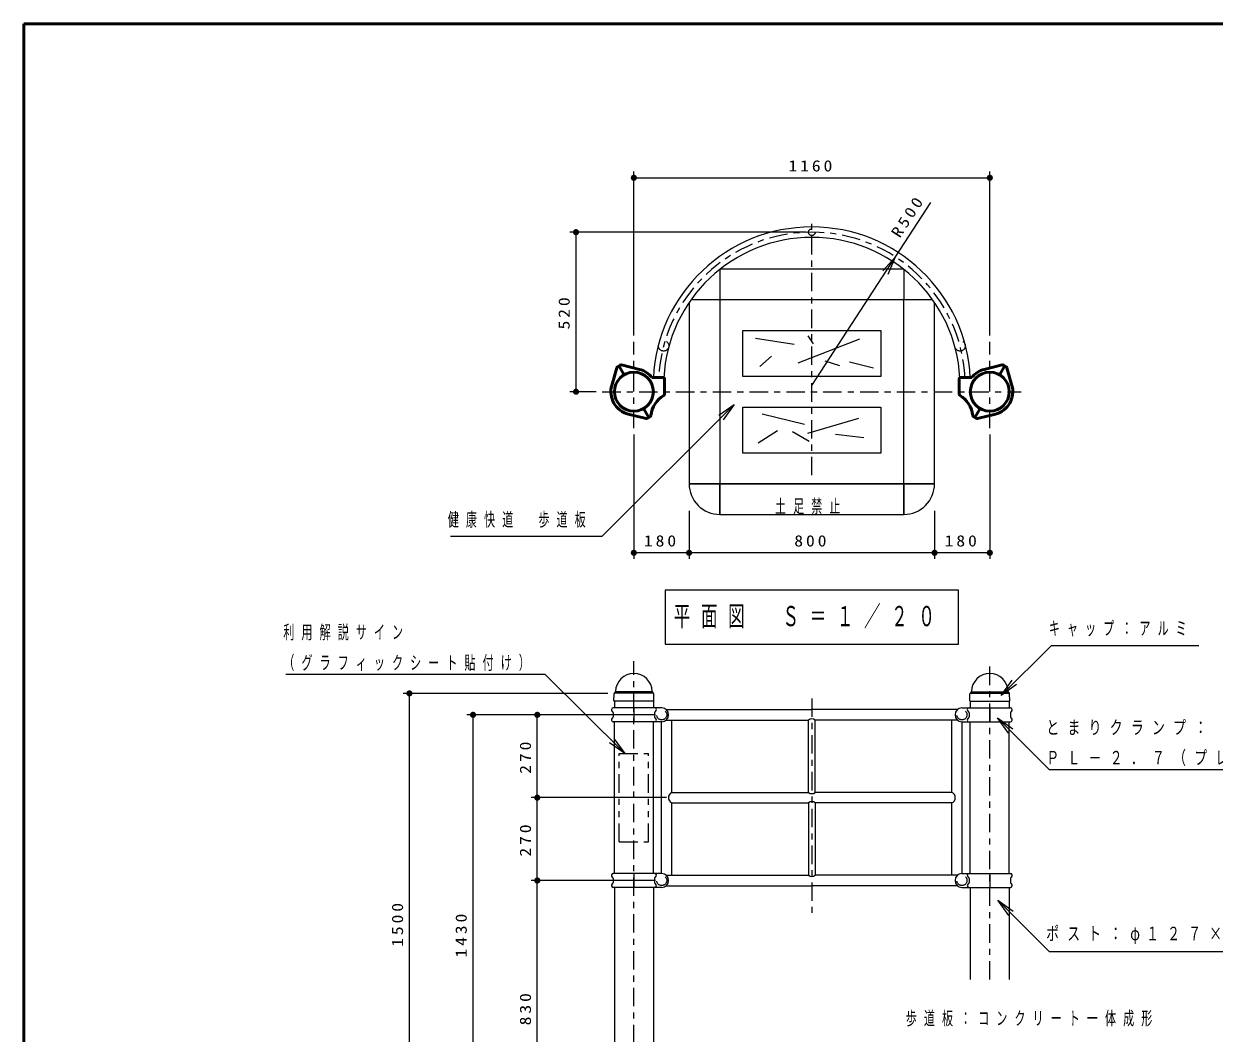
# Model space of a CAD drawing. Units: millimetres on the paper, scale 1:20. Extents: x -365 to 0, y -68 to 257.
# Drawn here: x -365 to -171, y 92.5 to 257 of the extents above; entities that cross this region are included whole.
import ezdxf

# ---------------------------------------------------------------- set-up
doc = ezdxf.new("R2010")
doc.units = ezdxf.units.MM
for name, pattern in [('USER1', [4.5, 2.5, -2]), ('USER2', [6, 3, -1, 1, -1]), ('USER3', [8, 3, -1, 1, -1, 1, -1])]:
    doc.linetypes.add(name, pattern=pattern)
doc.layers.add('1_20', color=7, linetype='Continuous', lineweight=25)
doc.layers.add('NAKAMURA図枠', color=7, linetype='Continuous', lineweight=13)
doc.styles.add('ＭＳ ゴシック', font='')
doc.styles.get('ＭＳ ゴシック').set_extended_font_data('MS Gothic')

# ---------------------------------------------------------------- blocks, each defined once
blk = doc.blocks.new('filled_dot')
at = {"color": 0, "linetype": 'Continuous', "lineweight": -2, "const_width": 1.25}
blk.add_lwpolyline([(-0.625, 0, 1), (0.625, 0, 1)], format="xyb", close=True, dxfattribs=at)
blk = doc.blocks.new('open_arrow')
at = {"color": 0, "linetype": 'Continuous', "lineweight": -2}
blk.add_lwpolyline([(7.5, 1.25), (0, 0), (7.5, -1.25)], dxfattribs=at)

msp = doc.modelspace()

# ---------------------------------------------------------------- linework, layer by layer
at = {"layer": '1_20', "lineweight": 13}
for p, q in [((-265.595, 206.175), (-265.595, 232.903)), ((-207.595, 206.175), (-207.595, 232.903)), ((-265.595, 231.903), (-207.595, 231.903)), ((-236.595, 198.036), (-217.197, 227.866)), ((-237.595, 223.036), (-276.022, 223.036)), ((-275.022, 197.036), (-275.022, 223.036)), ((-247.845, 199.536), (-247.845, 207.036)), ((-247.845, 207.036), (-225.345, 207.036)), ((-239.461, 204.719), (-245.768, 205.723)), ((-236.308, 204.863), (-237.168, 206.153)), ((-225.345, 207.036), (-225.345, 199.536)), ((-228.854, 205.579), (-238.888, 201.709)), ((-243.188, 202.856), (-245.052, 201.136)), ((-232.008, 201.279), (-234.445, 201.996)), ((-226.561, 200.849), (-230.431, 201.853)), ((-225.345, 199.536), (-247.845, 199.536)), ((-271.737, 197.036), (-276.022, 197.036)), ((-251.742, 193.186), (-249.267, 194.953)), ((-249.267, 194.953), (-251.389, 192.832)), ((-249.267, 194.953), (-251.035, 192.479)), ((-247.845, 194.536), (-225.345, 194.536)), ((-247.845, 187.036), (-247.845, 194.536)), ((-225.345, 194.536), (-225.345, 187.036)), ((-237.783, 191.674), (-244.71, 193.375)), ((-228.998, 192.649), (-237.311, 190.213)), ((-242.185, 190.643), (-245.338, 188.636)), ((-237.025, 188.923), (-239.748, 190.499)), ((-265.595, 190.075), (-265.595, 169.783)), ((-228.138, 189.496), (-232.724, 190.069)), ((-207.595, 190.075), (-207.595, 169.783)), ((-225.345, 187.036), (-247.845, 187.036)), ((-256.595, 177.602), (-256.595, 169.783)), ((-216.595, 177.602), (-216.595, 169.783)), ((-256.595, 170.783), (-265.595, 170.783)), ((-216.595, 170.783), (-256.595, 170.783)), ((-207.595, 170.783), (-216.595, 170.783)), ((-260.495, 164.674), (-260.495, 155.874)), ((-212.695, 164.674), (-260.495, 164.674)), ((-212.695, 155.874), (-212.695, 164.674)), ((-260.495, 155.874), (-212.695, 155.874)), ((-205.727, 147.522), (-203.959, 149.996)), ((-205.727, 147.522), (-203.605, 149.643)), ((-269.824, 147.872), (-303.173, 147.872)), ((-302.173, 72.872), (-302.173, 147.872)), ((-262.438, 147.893), (-268.751, 147.893)), ((-262.639, 148.122), (-268.55, 148.122)), ((-210.751, 147.893), (-204.438, 147.893)), ((-210.55, 148.122), (-204.639, 148.122)), ((-203.252, 149.289), (-205.727, 147.522)), ((-262.053, 144.372), (-292.796, 144.372)), ((-291.796, 72.872), (-291.796, 144.372)), ((-281.327, 130.872), (-281.327, 144.372)), ((-204.569, 141.394), (-206.337, 143.868)), ((-206.337, 143.868), (-203.862, 142.101)), ((-206.337, 143.868), (-204.215, 141.747)), ((-267.08, 138.059), (-269.562, 139.818)), ((-267.08, 138.059), (-269.209, 140.173)), ((-268.857, 140.527), (-267.08, 138.059)), ((-260.256, 130.872), (-282.327, 130.872)), ((-281.327, 117.372), (-281.327, 130.872)), ((-262.053, 117.372), (-282.327, 117.372)), ((-281.327, 75.872), (-281.327, 117.372)), ((-204.519, 111.683), (-206.286, 114.158)), ((-206.286, 114.158), (-203.812, 112.39)), ((-206.286, 114.158), (-204.165, 112.037))]:
    msp.add_line(p, q, dxfattribs=at)
at = {"layer": '1_20', "linetype": 'USER2', "lineweight": 13}
for p, q in [((-236.595, 183.411), (-236.595, 224.951)), ((-265.595, 191.075), (-265.595, 205.175)), ((-207.595, 191.075), (-207.595, 205.175)), ((-270.737, 197.036), (-202.511, 197.036)), ((-265.595, 42.872), (-265.595, 153.145)), ((-207.595, 101.232), (-207.595, 153.145)), ((-236.595, 147.055), (-236.595, 112.081))]:
    msp.add_line(p, q, dxfattribs=at)
at = {"layer": '1_20'}
for p, q in [((-251.595, 216.963), (-251.595, 212.036)), ((-221.688, 217.036), (-251.502, 217.036)), ((-221.595, 216.963), (-221.595, 212.036)), ((-256.595, 211.572), (-256.595, 182.036)), ((-216.917, 212.036), (-256.273, 212.036)), ((-251.595, 212.036), (-251.595, 182.036)), ((-221.595, 182.036), (-221.595, 212.036)), ((-216.595, 182.036), (-216.595, 211.572)), ((-251.595, 182.036), (-256.595, 182.036)), ((-256.595, 182.036), (-251.595, 182.036)), ((-251.595, 182.036), (-221.595, 182.036)), ((-251.595, 177.036), (-251.595, 182.036)), ((-251.595, 182.036), (-251.595, 177.036)), ((-221.595, 182.036), (-251.595, 182.036)), ((-221.595, 177.036), (-221.595, 182.036)), ((-221.595, 182.036), (-221.595, 177.036)), ((-221.595, 182.036), (-216.595, 182.036)), ((-216.595, 182.036), (-221.595, 182.036)), ((-251.595, 177.036), (-221.595, 177.036)), ((-268.845, 146.647), (-268.824, 147.813)), ((-268.766, 147.95), (-268.638, 148.078)), ((-262.424, 147.95), (-262.551, 148.078)), ((-262.345, 146.647), (-262.365, 147.813)), ((-210.845, 146.647), (-210.824, 147.813)), ((-210.766, 147.95), (-210.638, 148.078)), ((-204.424, 147.95), (-204.551, 148.078)), ((-204.345, 146.647), (-204.365, 147.813)), ((-261.053, 145.497), (-268.97, 145.497)), ((-262.37, 146.622), (-268.82, 146.622)), ((-268.77, 146.622), (-268.77, 145.497)), ((-265.595, 145.497), (-265.595, 143.247)), ((-262.42, 146.622), (-262.42, 145.497)), ((-212.137, 145.497), (-204.22, 145.497)), ((-210.82, 146.622), (-204.37, 146.622)), ((-210.77, 146.622), (-210.77, 145.497)), ((-207.595, 145.497), (-207.595, 143.247)), ((-204.42, 146.622), (-204.42, 145.497)), ((-268.97, 144.707), (-268.97, 144.036)), ((-262.22, 144.707), (-262.22, 144.036)), ((-260.316, 145.222), (-236.595, 145.222)), ((-212.873, 145.222), (-236.595, 145.222)), ((-210.97, 144.707), (-210.97, 144.036)), ((-204.22, 144.707), (-204.22, 144.036)), ((-261.053, 143.247), (-268.97, 143.247)), ((-268.77, 118.497), (-268.77, 143.247)), ((-262.42, 118.497), (-262.42, 143.247)), ((-261.093, 118.497), (-261.093, 143.247)), ((-260.316, 143.522), (-237.137, 143.522)), ((-259.393, 131.722), (-259.393, 143.522)), ((-237.137, 131.722), (-237.137, 143.522)), ((-236.052, 131.722), (-236.052, 143.522)), ((-212.873, 143.522), (-236.052, 143.522)), ((-213.796, 131.722), (-213.796, 143.522)), ((-212.137, 143.247), (-204.22, 143.247)), ((-212.096, 118.497), (-212.096, 143.247)), ((-210.77, 118.497), (-210.77, 143.247)), ((-204.42, 118.497), (-204.42, 143.247)), ((-259.403, 131.722), (-237.137, 131.722)), ((-259.403, 130.022), (-237.137, 130.022)), ((-259.393, 118.222), (-259.393, 130.022)), ((-237.137, 130.022), (-237.137, 118.222)), ((-213.786, 131.722), (-236.052, 131.722)), ((-236.052, 130.022), (-236.052, 118.222)), ((-213.786, 130.022), (-236.052, 130.022)), ((-213.796, 118.222), (-213.796, 130.022)), ((-261.053, 118.497), (-268.97, 118.497)), ((-265.595, 118.497), (-265.595, 116.247)), ((-212.137, 118.497), (-204.22, 118.497)), ((-207.595, 118.497), (-207.595, 116.247)), ((-268.97, 117.707), (-268.97, 117.036)), ((-262.22, 117.707), (-262.22, 117.036)), ((-260.316, 118.222), (-237.137, 118.222)), ((-260.316, 116.522), (-236.595, 116.522)), ((-212.873, 116.522), (-236.595, 116.522)), ((-212.873, 118.222), (-236.052, 118.222)), ((-210.97, 117.707), (-210.97, 117.036)), ((-204.22, 117.707), (-204.22, 117.036)), ((-261.053, 116.247), (-268.97, 116.247)), ((-268.77, 116.247), (-268.77, 52.872)), ((-262.42, 116.247), (-262.42, 52.872)), ((-212.137, 116.247), (-204.22, 116.247)), ((-210.77, 116.247), (-210.77, 101.232)), ((-204.42, 116.247), (-204.42, 101.232))]:
    msp.add_line(p, q, dxfattribs=at)
at = {"layer": '1_20', "color": 140, "lineweight": 50}
for p, q in [((-269.199, 198.07), (-268.373, 200.951)), ((-267.802, 201.361), (-268.269, 201.091)), ((-268.019, 201.236), (-267.182, 199.786)), ((-264.687, 200.675), (-267.596, 201.4)), ((-208.502, 200.675), (-205.594, 201.4)), ((-205.17, 201.236), (-206.007, 199.786)), ((-205.387, 201.361), (-204.92, 201.091)), ((-203.99, 198.07), (-204.816, 200.951)), ((-260.847, 199.346), (-262.641, 199.346)), ((-260.597, 199.096), (-260.597, 196.657)), ((-212.592, 199.096), (-212.592, 196.657)), ((-212.342, 199.346), (-210.549, 199.346)), ((-263.17, 192.836), (-264.007, 194.286)), ((-210.02, 192.836), (-209.182, 194.286)), ((-263.593, 192.672), (-266.502, 193.397)), ((-262.953, 192.962), (-263.42, 192.692)), ((-210.236, 192.962), (-209.769, 192.692)), ((-209.596, 192.672), (-206.687, 193.397))]:
    msp.add_line(p, q, dxfattribs=at)
at = {"layer": '1_20', "linetype": 'USER3', "lineweight": 13}
for p, q in [((-267.97, 138.059), (-263.22, 138.059)), ((-267.97, 123.684), (-267.97, 138.059)), ((-263.22, 123.684), (-263.22, 138.059)), ((-267.97, 123.684), (-263.22, 123.684))]:
    msp.add_line(p, q, dxfattribs=at)
at = {"layer": '1_20', "lineweight": 13}
for points in [[(-249.267, 194.953), (-270.792, 173.429), (-295.49, 173.429)], [(-205.727, 147.522), (-197.554, 155.695), (-173.554, 155.695)], [(-267.08, 138.059), (-280.044, 150.928), (-322.293, 150.928)], [(-206.337, 143.868), (-197.909, 135.441), (-158.909, 135.441)], [(-206.286, 114.158), (-197.909, 105.781), (-161.909, 105.781)]]:
    msp.add_lwpolyline(points, dxfattribs=at)
at = {"layer": '1_20', "linetype": 'USER1', "lineweight": 13}
for centre, radius in [((-236.595, 223.036), 0.542), ((-260.743, 204.506), 0.85), ((-212.446, 204.506), 0.85), ((-261.053, 144.372), 0.823), ((-212.137, 144.372), 0.823), ((-261.053, 117.372), 0.823), ((-212.137, 117.372), 0.823)]:
    msp.add_circle(centre, radius, dxfattribs=at)
at = {"layer": '1_20', "color": 140, "lineweight": 50}
for centre in [(-265.595, 197.036), (-207.595, 197.036)]:
    msp.add_circle(centre, 3.175, dxfattribs=at)
at = {"layer": '1_20'}
for centre, radius, start, end in [((-236.595, 198.036), 25.85, 2.81605, 177.18395), ((-236.595, 198.036), 24.15, 3.01446, 176.98554), ((-251.595, 182.036), 5, 180, 270.00002), ((-221.595, 182.036), 5, 270, 0.00002), ((-265.595, 148.122), 3, 1.14158, 178.85995), ((-207.595, 148.122), 3, 1.14005, 178.85842), ((-268.624, 147.809), 0.2, 135, 178.99605), ((-268.744, 148.184), 0.15, 315, 358.85995), ((-262.445, 148.184), 0.15, 181.14158, 225), ((-262.565, 147.809), 0.2, 1.00395, 45), ((-210.624, 147.809), 0.2, 135, 178.99605), ((-210.744, 148.184), 0.15, 315, 358.85842), ((-204.445, 148.184), 0.15, 181.14005, 225), ((-204.565, 147.809), 0.2, 1.00395, 45), ((-268.97, 145.197), 0.3, 90, 242.96431), ((-268.82, 146.647), 0.025, 178.87801, 270), ((-262.37, 146.647), 0.025, 270, 1.12199), ((-262.22, 145.197), 0.3, 297.03569, 90), ((-261.053, 144.372), 1.125, 270, 90), ((-212.137, 144.372), 1.125, 90, 270), ((-210.97, 145.197), 0.3, 90, 242.96431), ((-210.82, 146.647), 0.025, 178.87801, 270), ((-204.37, 146.647), 0.025, 270, 1.12199), ((-204.22, 145.197), 0.3, 297.03569, 90), ((-268.97, 143.547), 0.3, 117.03569, 270), ((-269.22, 144.707), 0.25, 0, 62.96431), ((-269.22, 144.036), 0.25, 297.03569, 0), ((-261.97, 144.707), 0.25, 117.03569, 180), ((-261.97, 144.036), 0.25, 180, 242.96431), ((-262.22, 143.547), 0.3, 270, 62.96431), ((-236.595, 142.867), 0.85, 50.34107, 129.65893), ((-210.97, 143.547), 0.3, 117.03569, 270), ((-211.22, 144.707), 0.25, 0, 62.96431), ((-211.22, 144.036), 0.25, 297.03569, 0), ((-203.97, 144.707), 0.25, 117.03569, 180), ((-203.97, 144.036), 0.25, 180, 242.96431), ((-204.22, 143.547), 0.3, 270, 62.96431), ((-259.047, 130.872), 0.921, 112.71283, 247.28717), ((-236.595, 132.376), 0.85, 230.34107, 309.65893), ((-236.595, 129.367), 0.85, 50.34107, 129.65893), ((-214.142, 130.872), 0.921, 292.71283, 67.28717), ((-268.97, 118.197), 0.3, 90, 242.96431), ((-262.22, 118.197), 0.3, 297.03569, 90), ((-261.053, 117.372), 1.125, 270, 90), ((-212.137, 117.372), 1.125, 90, 270), ((-210.97, 118.197), 0.3, 90, 242.96431), ((-204.22, 118.197), 0.3, 297.03569, 90), ((-268.97, 116.547), 0.3, 117.03569, 270), ((-269.22, 117.707), 0.25, 0, 62.96431), ((-269.22, 117.036), 0.25, 297.03569, 0), ((-261.97, 117.707), 0.25, 117.03569, 180), ((-261.97, 117.036), 0.25, 180, 242.96431), ((-262.22, 116.547), 0.3, 270, 62.96431), ((-236.595, 118.876), 0.85, 230.34107, 309.65893), ((-210.97, 116.547), 0.3, 117.03569, 270), ((-211.22, 117.707), 0.25, 0, 62.96431), ((-211.22, 117.036), 0.25, 297.03569, 0), ((-203.97, 117.707), 0.25, 117.03569, 180), ((-203.97, 117.036), 0.25, 180, 242.96431), ((-204.22, 116.547), 0.3, 270, 62.96431)]:
    msp.add_arc(centre, radius, start, end, dxfattribs=at)
at = {"layer": '1_20', "linetype": 'USER2', "lineweight": 13}
msp.add_arc((-236.595, 198.036), 25, 2.91188, 177.08812, dxfattribs=at)
at = {"layer": '1_20', "color": 140, "lineweight": 50}
for centre, radius, start, end in [((-268.133, 200.882), 0.25, 119.99961, 163.99961), ((-267.677, 201.144), 0.25, 67.08612, 120), ((-265.595, 197.036), 3.75, 38.02508, 75.99451), ((-207.595, 197.036), 3.75, 104.00549, 141.97492), ((-205.512, 201.144), 0.25, 60, 112.91388), ((-205.056, 200.882), 0.25, 16.00039, 60.00039), ((-265.595, 197.036), 3.75, 164.00039, 256.00039), ((-260.847, 199.096), 0.25, 0, 90.00001), ((-212.342, 199.096), 0.25, 89.99999, 180), ((-207.595, 197.036), 3.75, 283.99961, 15.99961), ((-258.33, 192.588), 4.535, 121.74382, 172.91388), ((-260.847, 196.657), 0.25, 301.74381, 0), ((-212.342, 196.657), 0.25, 180, 238.25619), ((-214.86, 192.588), 4.535, 7.08612, 58.25618), ((-263.533, 192.915), 0.25, 256.00039, 300.00039), ((-263.078, 193.178), 0.25, 300, 352.91388), ((-210.111, 193.178), 0.25, 187.08612, 240), ((-209.657, 192.915), 0.25, 239.99961, 283.99961)]:
    msp.add_arc(centre, radius, start, end, dxfattribs=at)
at = {"layer": 'NAKAMURA図枠', "lineweight": 50}
for p, q in [((-365, 257), (-365, 0)), ((0, 257), (-365, 257))]:
    msp.add_line(p, q, dxfattribs=at)

# ---------------------------------------------------------------- block references
at = {"layer": '1_20', "lineweight": 13, "xscale": 0.4, "yscale": 0.4}
for p in [(-265.595, 231.903), (-265.595, 170.783), (-256.595, 170.783), (-216.595, 170.783)]:
    msp.add_blockref('filled_dot', p, dxfattribs=at)
for name, p, rotation in [('filled_dot', (-207.595, 231.903), 180), ('filled_dot', (-275.022, 223.036), 270), ('open_arrow', (-222.966, 218.995), 237), ('filled_dot', (-275.022, 197.036), 90), ('filled_dot', (-256.595, 170.783), 180), ('filled_dot', (-216.595, 170.783), 180), ('filled_dot', (-207.595, 170.783), 180), ('filled_dot', (-302.173, 147.872), 270), ('filled_dot', (-291.796, 144.372), 270), ('filled_dot', (-281.327, 144.372), 270), ('filled_dot', (-281.327, 130.872), 90), ('filled_dot', (-281.327, 130.872), 270), ('filled_dot', (-281.327, 117.372), 90), ('filled_dot', (-281.327, 117.372), 270)]:
    msp.add_blockref(name, p, dxfattribs=dict(at, rotation=rotation))

# ---------------------------------------------------------------- texts
at = {"layer": '1_20', "style": 'ＭＳ ゴシック'}
for s, insert, char_height, attachment_point in [('\\T1.33;\\W1.15;1160', (-236.595, 232.903), 1.833, 8), ('\\T1.64;\\W0.6;土足禁止', (-242.595, 177.036), 2.199, 7), ('\\T1.64;\\W0.6;健康快道\u3000歩道板', (-295.906, 176.079), 2.199, 4), ('\\T1.33;\\W1.15;180', (-261.095, 171.783), 1.833, 8), ('\\T1.33;\\W1.15;800', (-236.595, 171.783), 1.833, 8), ('\\T1.33;\\W1.15;180', (-212.095, 171.783), 1.833, 8), ('\\T1.64;\\W0.6;平面図\u3000Ｓ＝１／２０', (-259.095, 160.274), 3.299, 4), ('\\T1.64;\\W0.6;利用解説サイン', (-322.71, 157.728), 2.199, 4), ('\\T1.64;\\W0.6;キャップ：アルミ', (-197.97, 158.345), 2.199, 4), ('\\T1.64;\\W0.6;（グラフィックシート貼付け）', (-322.71, 152.728), 2.199, 4), ('\\T1.64;\\W0.7;とまりクランプ：', (-198.383, 142.241), 2.199, 4), ('\\T1.64;\\W0.7;ＰＬ－２．７（プレス成形）', (-198.383, 137.241), 2.199, 4), ('\\T1.63;\\W0.7;ポスト：φ１２７×４．５', (-198.404, 108.431), 2.199, 4), ('\\T1.64;\\W0.6;歩道板：コンクリート一体成形', (-221.29, 94.792), 2.199, 4)]:
    msp.add_mtext(s, dxfattribs=dict(at, insert=insert, char_height=char_height, attachment_point=attachment_point))
at = {"layer": '1_20', "char_height": 1.833, "attachment_point": 8, "style": 'ＭＳ ゴシック'}
for s, insert, rotation in [('\\T1.33;\\W1.15;R500', (-220.159, 225.145), 56.966), ('\\T1.33;\\W1.15;520', (-276.022, 210.036), 90), ('\\T1.33;\\W1.15;270', (-282.327, 137.622), 90), ('\\T1.33;\\W1.15;270', (-282.327, 124.122), 90), ('\\T1.33;\\W1.15;1500', (-303.173, 110.372), 90), ('\\T1.33;\\W1.15;1430', (-292.796, 108.622), 90), ('\\T1.33;\\W1.15;830', (-282.327, 96.622), 90)]:
    msp.add_mtext(s, dxfattribs=dict(at, insert=insert, rotation=rotation))

doc.saveas('drawing.dxf')
